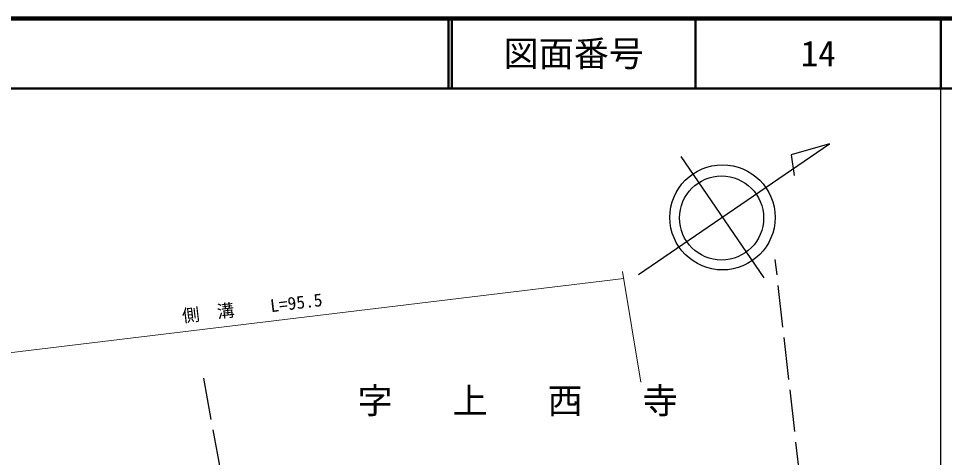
# Model space of a CAD drawing. Units: millimetres, scale not verified. Extents: x 40000 to 680000, y 20000 to 380000.
# Drawn here: x 447422 to 579500, y 317354 to 380000 of the extents above; entities that cross this region are included whole.
import ezdxf
from ezdxf.enums import TextEntityAlignment as Align

# ---------------------------------------------------------------- set-up
doc = ezdxf.new("R2010")
doc.units = ezdxf.units.MM
doc.header["$LTSCALE"] = 1000
doc.linetypes.add('DASHED', pattern=[7.5, 6, -1.5])
for name, color, linetype, lineweight in [('M-BGD', 7, 'Continuous', 25), ('M-STR-HTXT', 7, 'Continuous', 13), ('M-STR-STRC', 7, 'Continuous', 25), ('M-TTL', 2, 'Continuous', 140), ('M-TTL-BAND', 7, 'Continuous', 25), ('M-TTL-LINE', 7, 'Continuous', 50)]:
    doc.layers.add(name, color=color, linetype=linetype, lineweight=lineweight)
doc.layers.add('M-BMK-HTXT', color=7, linetype='Continuous')
doc.layers.add('M-TTL-TXT', color=7, linetype='Continuous')
doc.styles.add('ＭＳ ゴシック', font='')
doc.styles.get('ＭＳ ゴシック').set_extended_font_data('MS Gothic')

msp = doc.modelspace()

# ---------------------------------------------------------------- linework, layer by layer
at = {"layer": 'M-BGD', "linetype": 'DASHED'}
for p, q in [((561522, 291244), (555365, 345623)), ((477606, 308000), (473594, 330044))]:
    msp.add_line(p, q, dxfattribs=at)
at = {"layer": 'M-STR-HTXT'}
for p, q in [((536190, 328099), (533593, 343887)), ((441964, 331790), (533755, 342900))]:
    msp.add_line(p, q, dxfattribs=at)
at = {"layer": 'M-STR-STRC'}
for p, q in [((535847, 343462), (563107, 362111)), ((563107, 362111), (557654, 360568)), ((541886, 360315), (553743, 342982)), ((557654, 360568), (558057, 357595))]:
    msp.add_line(p, q, dxfattribs=at)
for centre, radius in [((547838, 351614), 7500), ((547703, 351532), 6000)]:
    msp.add_circle(centre, radius, dxfattribs=at)
at = {"layer": 'M-TTL'}
msp.add_line((680000, 380000), (40000, 380000), dxfattribs=at)
at = {"layer": 'M-TTL-BAND'}
msp.add_line((579000, 20000), (579000, 370000), dxfattribs=at)
at = {"layer": 'M-TTL-LINE'}
for p, q in [((508747, 380000), (508747, 370000)), ((509247, 380000), (509247, 370000)), ((543997, 380000), (543997, 370000)), ((579000, 380000), (579000, 370000)), ((40000, 370000), (680000, 370000))]:
    msp.add_line(p, q, dxfattribs=at)

# ---------------------------------------------------------------- texts
at = {"layer": 'M-BMK-HTXT', "insert": (495783, 323227), "char_height": 3666, "attachment_point": 7, "style": 'ＭＳ ゴシック'}
msp.add_mtext('\\T2.71;字上西寺', dxfattribs=at)
at = {"layer": 'M-STR-HTXT', "style": 'ＭＳ ゴシック'}
for s, p in [('側\u3000溝', (474655, 336536)), ('L=95.5', (487212, 337988))]:
    msp.add_text(s, height=1833, rotation=6.901, dxfattribs=at).set_placement(p, align=Align.BOTTOM_CENTER)
at = {"layer": 'M-TTL-TXT', "style": 'ＭＳ ゴシック'}
for s, p in [('図面番号', (526622, 375000)), ('14', (561497, 375000))]:
    msp.add_text(s, height=3666, dxfattribs=at).set_placement(p, align=Align.MIDDLE_CENTER)

doc.saveas('drawing.dxf')
